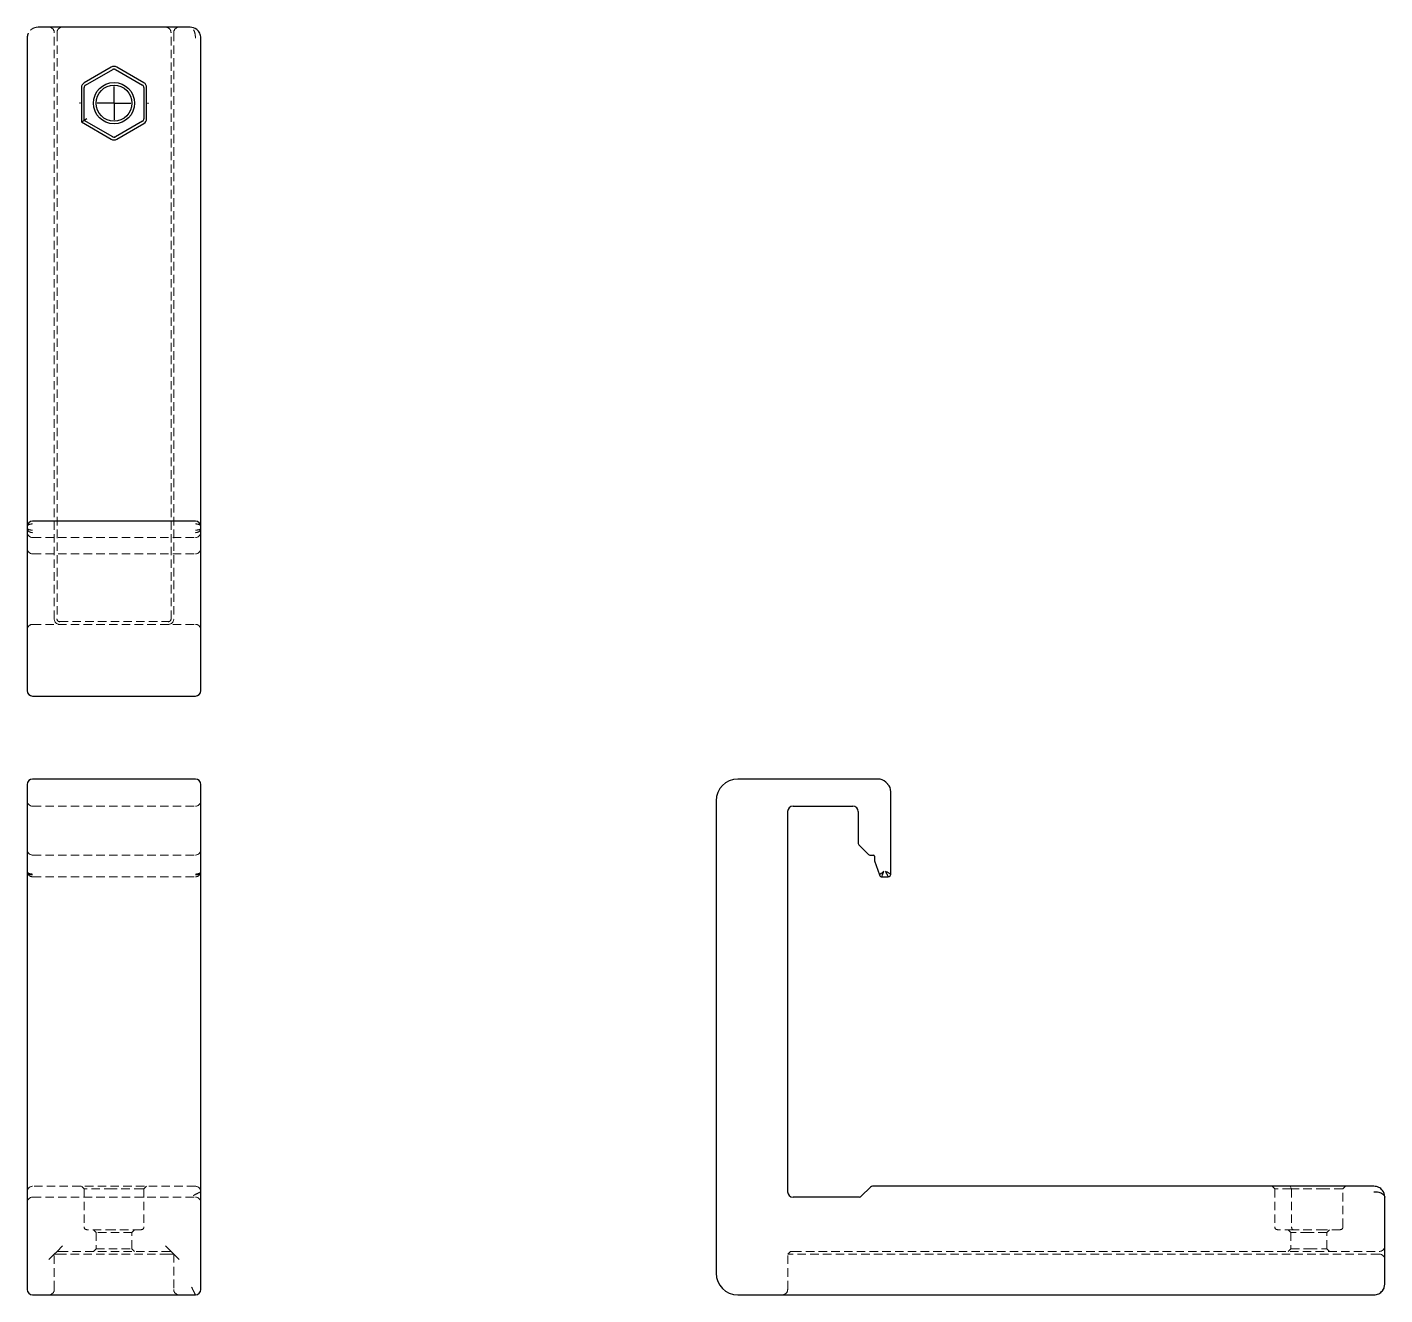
# Model space of a CAD drawing. Header units: millimetres. Extents: x 70 to 273, y 18 to 208.
import ezdxf

# ---------------------------------------------------------------- set-up
doc = ezdxf.new("R2010")
doc.units = ezdxf.units.MM
doc.linetypes.add('HIDDEN', pattern=[1.905, 1.27, -0.635])
doc.layers.add('10', color=7, linetype='Continuous')

# ---------------------------------------------------------------- blocks, each defined once
blk = doc.blocks.new('SW_CENTERMARKSYMBOL_0')
at = {"layer": '10', "color": 0}
for p, q in [((0, 5), (0, 5.18)), ((0, 0), (0, 2.5)), ((-5, 0), (-5.18, 0)), ((0, 0), (-2.5, 0)), ((0, 0), (0, -2.5)), ((0, 0), (2.5, 0)), ((5, 0), (5.18, 0)), ((0, -5), (0, -5.18))]:
    blk.add_line(p, q, dxfattribs=at)

msp = doc.modelspace()

# ---------------------------------------------------------------- linework, layer by layer
at = {"color": 7, "linetype": 'Continuous', "lineweight": 25}
for p, q in [((94.36, 207.98), (71.64, 207.98)), ((70.02, 206.36), (70.02, 133.32)), ((95.98, 133.32), (95.98, 206.36)), ((82.59, 202.01), (78.54, 199.67)), ((78.74, 199.32), (82.8, 201.66)), ((83.2, 201.66), (87.26, 199.32)), ((87.46, 199.67), (83.41, 202.01)), ((78.13, 198.96), (78.13, 193.81)), ((78.54, 194.05), (78.54, 198.96)), ((87.46, 198.97), (87.46, 194.28)), ((87.87, 194.28), (87.87, 198.97)), ((78.13, 193.81), (78.54, 194.05)), ((78.13, 193.81), (82.59, 191.23)), ((78.94, 194.28), (78.54, 194.05)), ((82.8, 191.59), (78.54, 194.05)), ((87.26, 193.93), (83.2, 191.59)), ((83.41, 191.23), (87.46, 193.58)), ((95.17, 134.13), (70.83, 134.13)), ((70.02, 133.32), (70.02, 133.08)), ((70.02, 133.08), (70.02, 132.82)), ((70.02, 132.82), (70.02, 132.24)), ((70.02, 132.24), (70.02, 111.25)), ((95.98, 133.08), (95.98, 133.32)), ((95.98, 132.82), (95.98, 133.08)), ((95.98, 132.24), (95.98, 132.82)), ((95.98, 111.25), (95.98, 132.24)), ((70.02, 111.25), (70.02, 108.81)), ((95.98, 108.81), (95.98, 111.25)), ((70.83, 108), (95.17, 108)), ((95.17, 95.59), (70.83, 95.59)), ((197.24, 95.59), (176.25, 95.59)), ((70.02, 94.78), (70.02, 92.34)), ((95.98, 92.34), (95.98, 94.78)), ((198.66, 94.85), (198.39, 95.11)), ((199.13, 81.39), (199.13, 93.7)), ((70.02, 92.34), (70.02, 21.74)), ((95.98, 21.74), (95.98, 92.34)), ((173, 92.34), (173, 21.74)), ((184.52, 91.53), (193.45, 91.53)), ((183.71, 33.91), (183.71, 90.72)), ((194.26, 90.72), (194.26, 85.95)), ((194.33, 85.78), (195.81, 84.3)), ((195.99, 84.23), (196.54, 84.23)), ((196.7, 84.07), (196.7, 83.46)), ((196.71, 83.38), (197.42, 81.26)), ((197.8, 80.98), (198.73, 80.98)), ((196.1, 34.6), (194.72, 33.22)), ((271.36, 34.72), (196.39, 34.72)), ((194.43, 33.1), (184.52, 33.1)), ((272.98, 20.11), (272.98, 33.1)), ((70.02, 21.74), (70.02, 19.3)), ((95.98, 19.3), (95.98, 21.74)), ((70.83, 18.49), (95.17, 18.49)), ((176.25, 18.49), (271.36, 18.49))]:
    msp.add_line(p, q, dxfattribs=at)
at = {"color": 7, "linetype": 'HIDDEN', "lineweight": 18}
for p, q in [((74.07, 119.52), (74.07, 207.17)), ((74.48, 207.17), (74.48, 119.52)), ((91.52, 119.52), (91.52, 207.17)), ((91.93, 207.17), (91.93, 119.52)), ((70.83, 131.7), (95.17, 131.7)), ((70.83, 129.26), (95.17, 129.26)), ((70.83, 118.71), (95.17, 118.71)), ((74.88, 119.12), (91.12, 119.12)), ((70.83, 91.53), (95.17, 91.53)), ((70.83, 84.23), (95.17, 84.23)), ((70.83, 80.98), (95.17, 80.98)), ((95.17, 34.72), (70.83, 34.72)), ((78.13, 34.72), (78.54, 34.32)), ((78.13, 34.72), (78.13, 34.72)), ((78.54, 34.32), (78.13, 34.72)), ((87.46, 34.32), (87.87, 34.72)), ((256.13, 34.72), (256.53, 34.32)), ((258.81, 34.72), (259.05, 34.32)), ((266.71, 34.32), (267.12, 34.72)), ((70.83, 33.1), (95.17, 33.1)), ((82.8, 34.32), (78.54, 34.32)), ((78.54, 34.32), (78.54, 34.32)), ((78.54, 34.32), (78.54, 28.64)), ((78.54, 34.32), (78.54, 28.64)), ((83.2, 34.32), (82.8, 34.32)), ((87.26, 34.32), (83.2, 34.32)), ((87.46, 34.32), (87.26, 34.32)), ((87.46, 34.32), (87.46, 28.64)), ((256.59, 34.32), (256.53, 34.32)), ((256.53, 34.32), (256.53, 28.64)), ((258.93, 34.32), (256.59, 34.32)), ((259.28, 34.32), (258.93, 34.32)), ((259.05, 34.32), (259.05, 28.64)), ((263.97, 34.32), (259.28, 34.32)), ((264.32, 34.32), (263.97, 34.32)), ((266.66, 34.32), (264.32, 34.32)), ((266.71, 34.32), (266.66, 34.32)), ((266.71, 28.64), (266.71, 34.32)), ((83, 28.23), (78.94, 28.23)), ((78.94, 28.23), (78.94, 28.23)), ((79.92, 28.23), (80.32, 27.83)), ((85.68, 27.83), (80.32, 27.83)), ((80.32, 27.83), (80.32, 25.39)), ((87.06, 28.23), (83, 28.23)), ((85.68, 27.83), (86.08, 28.23)), ((85.68, 25.39), (85.68, 27.83)), ((259.28, 28.23), (256.94, 28.23)), ((258.54, 28.23), (258.94, 27.83)), ((261.62, 27.83), (258.94, 27.83)), ((258.94, 27.83), (258.94, 25.39)), ((263.97, 28.23), (259.28, 28.23)), ((264.3, 27.83), (261.62, 27.83)), ((266.31, 28.23), (263.97, 28.23)), ((264.3, 27.83), (264.71, 28.23)), ((264.3, 25.39), (264.3, 27.83)), ((73.26, 23.77), (74.07, 24.58)), ((74.48, 24.98), (74.07, 24.58)), ((74.88, 24.58), (74.07, 24.58)), ((74.07, 19.3), (74.07, 24.58)), ((74.48, 24.98), (75.29, 25.8)), ((74.48, 24.98), (74.88, 24.98)), ((74.88, 24.98), (91.12, 24.98)), ((91.12, 24.58), (74.88, 24.58)), ((80.32, 25.39), (79.92, 24.98)), ((80.32, 25.39), (85.68, 25.39)), ((86.08, 24.98), (85.68, 25.39)), ((90.71, 25.8), (91.52, 24.98)), ((91.12, 24.98), (91.52, 24.98)), ((91.93, 24.58), (91.12, 24.58)), ((91.52, 24.98), (91.93, 24.58)), ((91.93, 24.58), (91.93, 19.3)), ((91.93, 24.58), (92.74, 23.77)), ((184.12, 24.98), (183.71, 24.58)), ((184.52, 24.58), (183.71, 24.58)), ((183.71, 19.3), (183.71, 24.58)), ((184.12, 24.98), (184.52, 24.98)), ((184.52, 24.98), (272.17, 24.98)), ((272.17, 24.58), (184.52, 24.58)), ((258.94, 25.39), (258.54, 24.98)), ((258.94, 25.39), (261.62, 25.39)), ((261.62, 25.39), (264.3, 25.39)), ((264.71, 24.98), (264.3, 25.39))]:
    msp.add_line(p, q, dxfattribs=at)
at = {"color": 7, "linetype": 'Continuous', "lineweight": 25}
for radius in [3.08, 2.68]:
    msp.add_circle((83, 196.62), radius, dxfattribs=at)
at = {"color": 7, "linetype": 'HIDDEN', "lineweight": 18}
for centre, radius, start, end in [((73.26, 207.17), 0.812, 0, 90), ((75.29, 207.17), 0.812, 90, 180), ((90.71, 207.17), 0.812, 0, 90), ((92.74, 207.17), 0.812, 90, 180), ((70.83, 132.51), 0.812, 180, 270), ((95.17, 132.51), 0.812, 270, 0), ((70.83, 130.07), 0.812, 180, 270), ((95.17, 130.07), 0.812, 270, 0), ((70.83, 117.9), 0.812, 90, 180), ((74.88, 119.52), 0.812, 180, 270), ((74.88, 119.52), 0.406, 180, 270), ((91.12, 119.52), 0.406, 270, 0), ((91.12, 119.52), 0.812, 270, 0), ((95.17, 117.9), 0.812, 0, 90), ((70.83, 92.34), 0.812, 180, 270), ((95.17, 92.34), 0.812, 270, 0), ((70.83, 32.29), 0.812, 90, 180), ((95.17, 32.29), 0.812, 0, 90), ((78.94, 28.64), 0.406, 180, 270), ((87.06, 28.64), 0.406, 270, 0), ((256.94, 28.64), 0.406, 180, 270), ((266.31, 28.64), 0.406, 270, 0), ((272.17, 25.8), 0.812, 270, 0), ((272.17, 23.77), 0.812, 0, 90), ((73.26, 19.3), 0.812, 270, 0), ((92.74, 19.3), 0.812, 180, 270), ((182.9, 19.3), 0.812, 270, 0)]:
    msp.add_arc(centre, radius, start, end, dxfattribs=at)
at = {"color": 7, "linetype": 'Continuous', "lineweight": 25}
for centre, radius, start, end in [((83, 201.31), 0.812, 60.0029, 120.0029), ((83, 201.31), 0.406, 60.0029, 120.0029), ((78.94, 198.96), 0.812, 120.0029, 180.0029), ((78.94, 198.96), 0.406, 120.0029, 180.0029), ((87.06, 198.97), 0.406, 0.0029, 60.0029), ((87.06, 198.97), 0.812, 0.0029, 60.0029), ((87.06, 194.28), 0.406, 300.0029, 0.0029), ((87.06, 194.28), 0.812, 300.0029, 0.0029), ((83, 191.94), 0.812, 240.0029, 300.0029), ((83, 191.94), 0.406, 240.0029, 300.0029), ((70.83, 133.32), 0.812, 90, 180), ((95.17, 133.32), 0.812, 0, 90), ((70.83, 108.81), 0.812, 180, 270), ((95.17, 108.81), 0.812, 270, 0), ((70.83, 94.78), 0.812, 90, 180), ((95.17, 94.78), 0.812, 0, 90), ((176.25, 92.34), 3.25, 90, 180), ((197.24, 93.97), 1.62, 45, 90), ((197.51, 93.7), 1.62, 0, 45), ((184.52, 90.72), 0.812, 90, 180), ((193.45, 90.72), 0.812, 0, 90), ((196.54, 84.07), 0.162, 0, 90), ((196.94, 83.46), 0.243, 180, 198.4349), ((184.52, 33.91), 0.812, 180, 270), ((194.43, 33.51), 0.406, 270, 315), ((176.25, 21.74), 3.25, 180, 270), ((70.83, 19.3), 0.812, 180, 270), ((95.17, 19.3), 0.812, 270, 0), ((271.36, 20.11), 1.62, 324.5552, 338.1757)]:
    msp.add_arc(centre, radius, start, end, dxfattribs=at)
at = {"color": 7, "linetype": 'HIDDEN', "lineweight": 18}
for centre, ratio in [((78.94, 28.64), 0.99997), ((259.28, 28.64), 0.577401)]:
    msp.add_ellipse(centre, major_axis=(0, 0.406), ratio=ratio, start_param=1.570796, end_param=3.141593, dxfattribs=at)
at = {"color": 7, "linetype": 'Continuous', "lineweight": 25}
for points, knots in [([(70.19, 207.09), (70.16, 207.04), (70.07, 206.82), (70.02, 206.57), (70.02, 206.36)], [0.07090437, 0.07090437, 0.07090437, 0.07090437, 0.07574835, 0.09468544, 0.09468544, 0.09468544, 0.09468544]), ([(95.98, 206.36), (95.98, 206.6), (95.87, 207.09), (95.33, 207.77), (94.73, 207.98), (94.36, 207.98)], [-1.570796, -1.570796, -1.570796, -1.570796, -1.121997, -0.673198, 0, 0, 0, 0]), ([(198.09, 81.79), (197.94, 81.67), (197.59, 81.39), (197.42, 81.26), (197.42, 81.26)], [-1.570796, -1.570796, -1.570796, -1.570796, -0.897598, 0, 0, 0, 0]), ([(197.42, 81.26), (197.45, 81.17), (197.56, 81.03), (197.73, 80.98), (197.8, 80.98)], [0, 0, 0, 0, 0.571429, 1, 1, 1, 1]), ([(197.8, 80.98), (197.8, 80.98), (197.87, 81.19), (198.03, 81.61), (198.09, 81.79)], [-1.570796, -1.570796, -1.570796, -1.570796, -0.673198, 0, 0, 0, 0]), ([(199.13, 81.39), (199.13, 81.39), (198.93, 81.49), (198.5, 81.7), (198.32, 81.79)], [-1.570796, -1.570796, -1.570796, -1.570796, -0.673198, 0, 0, 0, 0]), ([(198.32, 81.79), (198.41, 81.61), (198.62, 81.19), (198.73, 80.98), (198.73, 80.98)], [-1.570796, -1.570796, -1.570796, -1.570796, -0.897598, 0, 0, 0, 0]), ([(272.98, 33.1), (272.98, 33.46), (272.77, 34.07), (272.09, 34.61), (271.6, 34.72), (271.36, 34.72)], [-1.570796, -1.570796, -1.570796, -1.570796, -0.897598, -0.448799, 0, 0, 0, 0]), ([(271.36, 33.91), (271.6, 33.91), (272.09, 33.86), (272.77, 33.58), (272.98, 33.28), (272.98, 33.1)], [-1.570796, -1.570796, -1.570796, -1.570796, -1.121997, -0.673198, 0, 0, 0, 0]), ([(271.36, 18.49), (271.6, 18.49), (272.09, 18.6), (272.77, 19.15), (272.98, 19.75), (272.98, 20.11)], [-1.570796, -1.570796, -1.570796, -1.570796, -1.121997, -0.673198, 0, 0, 0, 0])]:
    msp.add_open_spline(points, degree=3, knots=knots, dxfattribs=at)
at = {"color": 7, "linetype": 'HIDDEN', "lineweight": 18}
for points, knots in [([(71.64, 207.98), (71.63, 207.98), (71.63, 207.98), (71.48, 207.98), (71.19, 207.94), (70.77, 207.76), (70.43, 207.47), (70.25, 207.21), (70.19, 207.09)], [-0.00043883, -0.00043883, -0.00043883, -0.00043883, 0, 0, 0.01893709, 0.03787418, 0.05681126, 0.07090437, 0.07090437, 0.07090437, 0.07090437]), ([(95.17, 206.36), (95.17, 206.6), (95.12, 207.09), (94.85, 207.77), (94.54, 207.98), (94.36, 207.98)], [-1.570796, -1.570796, -1.570796, -1.570796, -1.121997, -0.673198, 0, 0, 0, 0]), ([(70.83, 133.73), (70.58, 133.73), (70.16, 133.62), (70.02, 133.41), (70.02, 133.32)], [-1.570796, -1.570796, -1.570796, -1.570796, -0.673198, 0, 0, 0, 0]), ([(70.83, 132.42), (70.58, 132.42), (70.16, 132.59), (70.02, 132.94), (70.02, 133.09)], [-1.570796, -1.570796, -1.570796, -1.570796, -0.673198, 0, 0, 0, 0]), ([(70.02, 133.09), (70.02, 133.03), (70.16, 132.87), (70.58, 132.8), (70.83, 132.8)], [-1.570796, -1.570796, -1.570796, -1.570796, -0.897598, 0, 0, 0, 0]), ([(95.98, 133.32), (95.98, 133.41), (95.84, 133.62), (95.42, 133.73), (95.17, 133.73)], [-1.570796, -1.570796, -1.570796, -1.570796, -0.897598, 0, 0, 0, 0]), ([(95.98, 133.09), (95.98, 132.94), (95.84, 132.59), (95.42, 132.42), (95.17, 132.42)], [-1.570796, -1.570796, -1.570796, -1.570796, -0.897598, 0, 0, 0, 0]), ([(95.17, 132.8), (95.42, 132.8), (95.84, 132.87), (95.98, 133.03), (95.98, 133.09)], [-1.570796, -1.570796, -1.570796, -1.570796, -0.673198, 0, 0, 0, 0]), ([(70.83, 81.26), (70.58, 81.26), (70.16, 81.39), (70.02, 81.67), (70.02, 81.79)], [-1.570796, -1.570796, -1.570796, -1.570796, -0.673198, 0, 0, 0, 0]), ([(70.02, 81.79), (70.02, 81.61), (70.16, 81.19), (70.58, 80.98), (70.83, 80.98)], [-1.570796, -1.570796, -1.570796, -1.570796, -0.897598, 0, 0, 0, 0]), ([(70.02, 81.79), (70.02, 81.7), (70.16, 81.49), (70.58, 81.39), (70.83, 81.39)], [-1.570796, -1.570796, -1.570796, -1.570796, -0.897598, 0, 0, 0, 0]), ([(95.98, 81.79), (95.98, 81.67), (95.84, 81.39), (95.42, 81.26), (95.17, 81.26)], [-1.570796, -1.570796, -1.570796, -1.570796, -0.897598, 0, 0, 0, 0]), ([(95.17, 80.98), (95.42, 80.98), (95.84, 81.19), (95.98, 81.61), (95.98, 81.79)], [-1.570796, -1.570796, -1.570796, -1.570796, -0.673198, 0, 0, 0, 0]), ([(95.17, 81.39), (95.42, 81.39), (95.84, 81.49), (95.98, 81.7), (95.98, 81.79)], [-1.570796, -1.570796, -1.570796, -1.570796, -0.673198, 0, 0, 0, 0]), ([(95.98, 33.91), (95.98, 33.91), (95.87, 33.86), (95.33, 33.58), (94.73, 33.28), (94.36, 33.1)], [-1.570796, -1.570796, -1.570796, -1.570796, -1.121997, -0.673198, 0, 0, 0, 0]), ([(95.17, 18.49), (95.17, 18.49), (95.12, 18.6), (94.85, 19.15), (94.54, 19.75), (94.36, 20.11)], [-1.570796, -1.570796, -1.570796, -1.570796, -1.121997, -0.673198, 0, 0, 0, 0])]:
    msp.add_open_spline(points, degree=3, knots=knots, dxfattribs=at)
at = {"color": 7, "linetype": 'Continuous', "lineweight": 25}
for points in [[(194.26, 85.95), (194.26, 85.89), (194.29, 85.82), (194.33, 85.78)], [(195.81, 84.3), (195.86, 84.25), (195.92, 84.23), (195.99, 84.23)], [(198.73, 80.98), (198.83, 80.98), (199.04, 81.07), (199.13, 81.28), (199.13, 81.39)], [(196.39, 34.72), (196.28, 34.72), (196.18, 34.68), (196.1, 34.6)]]:
    msp.add_open_spline(points, degree=3, dxfattribs=at)
at = {"color": 7, "linetype": 'HIDDEN', "lineweight": 18}
for points in [[(70.02, 85.04), (70.02, 84.61), (70.4, 84.23), (70.83, 84.23)], [(95.17, 84.23), (95.6, 84.23), (95.98, 84.61), (95.98, 85.04)], [(70.83, 34.72), (70.4, 34.72), (70.02, 34.34), (70.02, 33.91)], [(95.98, 33.91), (95.98, 34.34), (95.6, 34.72), (95.17, 34.72)]]:
    msp.add_open_spline(points, degree=3, dxfattribs=at)

# ---------------------------------------------------------------- block references
at = {"layer": '10'}
msp.add_blockref('SW_CENTERMARKSYMBOL_0', (83, 196.62), dxfattribs=at)

doc.saveas('drawing.dxf')
